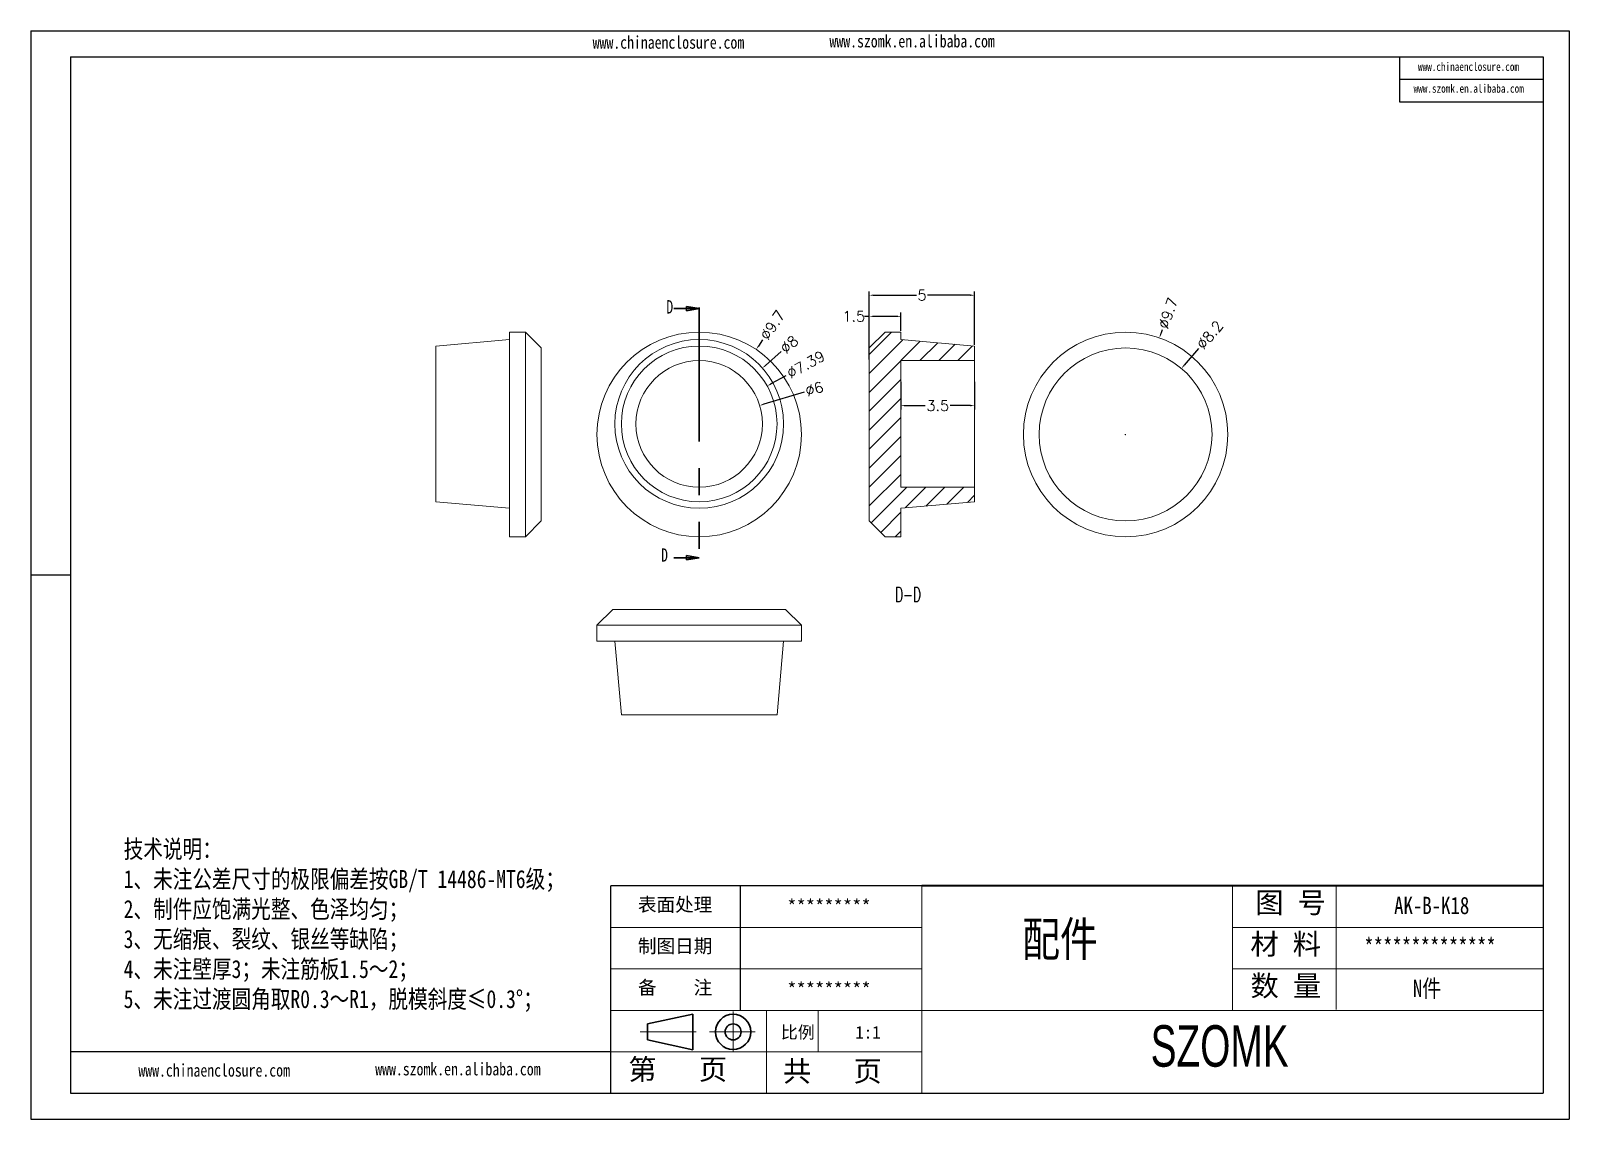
# Model space of a CAD drawing. Header units: inches. Extents: x 1539 to 3411, y 532 to 1105.
# Drawn here: x 3338.1 to 3411.1, y 531.8 to 583.4 of the extents above; entities that cross this region are included whole.
import ezdxf

# ---------------------------------------------------------------- set-up
doc = ezdxf.new("R2010")
doc.units = ezdxf.units.IN
doc.linetypes.add('CENTER2', pattern=[28.575, 19.05, -3.175, 3.175, -3.175])
doc.linetypes.add('PHANTOM', pattern=[12.7, 6.35, -1.27, 1.27, -1.27, 1.27, -1.27])
doc.layers.add('文字', color=81, linetype='Continuous')
for name, color, linetype, lineweight in [('粗实线', 7, 'Continuous', 30), ('细实线', 3, 'Continuous', 9), ('细点划线', 2, 'CENTER2', 9)]:
    doc.layers.add(name, color=color, linetype=linetype, lineweight=lineweight)
doc.styles.add('SLDTEXTSTYLE0', font='TXT', dxfattribs={"width": 0.75})
doc.styles.add('SLDTEXTSTYLE2', font='TXT', dxfattribs={"width": 0.6, "bigfont": 'bigfont'})
doc.styles.get("Standard").update_dxf_attribs({"font": 'txt', "bigfont": 'gbcbig.shx'})
doc.styles.add('宋体', font='', dxfattribs={"width": 0.8, "height": 3.5})
doc.styles.add('长仿宋', font='', dxfattribs={"width": 0.7, "height": 4})
doc.styles.get('宋体').set_extended_font_data('SimSun')
doc.styles.get('长仿宋').set_extended_font_data('SimSun')
doc.dimstyles.new('0.5', dxfattribs={"dimtxt": 0.5, "dimasz": 0.2, "dimexe": 0.18, "dimexo": 0.0625, "dimgap": 0.09, "dimtad": 0, "dimzin": 12, "dimdsep": 46, "dimtxsty": 'Standard', "dimcen": 0.01, "dimclrd": 3, "dimclre": 3, "dimadec": 0, "dimazin": 0, "dimtfac": 1, "dimtofl": 0, "dimtmove": 0, "dimatfit": 3, "dimfxl": 0, "dimtolj": 1, "dimtzin": 0, "dimarcsym": 0})

# ---------------------------------------------------------------- blocks, each defined once
blk = doc.blocks.new('_CLOSED')
at = {"color": 0, "linetype": 'ByBlock', "lineweight": -2}
for p, q in [((-1, 0.166667), (0, 0)), ((-1, 0.166667), (-1, -0.166667)), ((0, 0), (-1, -0.166667)), ((0, 0), (-1, 0))]:
    blk.add_line(p, q, dxfattribs=at)
blk = doc.blocks.new('*D188')
at = {"color": 3, "lineweight": -2}
for p, q in [((3372.816, 568.718), (3372.623, 568.43)), ((3369.798, 564.237), (3369.818, 564.237)), ((3369.808, 564.227), (3369.808, 564.247))]:
    blk.add_line(p, q, dxfattribs=at)
at = {"color": 3}
blk.add_solid([(3372.595, 568.448), (3372.65, 568.411), (3372.511, 568.264)], dxfattribs=at)
at = {"layer": 'Defpoints', "color": 0}
for p in [(3372.511, 568.264), (3367.104, 560.211)]:
    blk.add_point(p, dxfattribs=at)
at = {"color": 0, "insert": (3373.285, 569.416), "char_height": 0.5, "attachment_point": 5, "rotation": 56.12111}
blk.add_mtext('\\A1;∅9.7', dxfattribs=at)
blk = doc.blocks.new('*D189')
at = {"color": 3, "lineweight": -2}
for p, q in [((3373.701, 568.169), (3372.958, 567.514)), ((3369.798, 564.737), (3369.818, 564.737)), ((3369.808, 564.727), (3369.808, 564.747))]:
    blk.add_line(p, q, dxfattribs=at)
at = {"color": 3}
blk.add_solid([(3372.936, 567.539), (3372.98, 567.489), (3372.808, 567.382)], dxfattribs=at)
at = {"layer": 'Defpoints', "color": 0}
for p in [(3372.808, 567.382), (3366.807, 562.092)]:
    blk.add_point(p, dxfattribs=at)
at = {"color": 0, "insert": (3374.082, 568.504), "char_height": 0.5, "attachment_point": 5, "rotation": 41.39393}
blk.add_mtext('\\A1;∅8', dxfattribs=at)
blk = doc.blocks.new('*D190')
at = {"color": 3, "lineweight": -2}
for p, q in [((3373.913, 567.023), (3373.21, 566.631)), ((3369.798, 564.737), (3369.818, 564.737)), ((3369.808, 564.727), (3369.808, 564.747))]:
    blk.add_line(p, q, dxfattribs=at)
at = {"color": 3}
blk.add_solid([(3373.194, 566.66), (3373.226, 566.602), (3373.035, 566.534)], dxfattribs=at)
at = {"layer": 'Defpoints', "color": 0}
for p in [(3373.035, 566.534), (3366.58, 562.94)]:
    blk.add_point(p, dxfattribs=at)
at = {"color": 0, "insert": (3374.865, 567.553), "char_height": 0.5, "attachment_point": 5, "rotation": 29.10697}
blk.add_mtext('\\A1;∅7.39', dxfattribs=at)
blk = doc.blocks.new('*D191')
at = {"color": 3, "lineweight": -2}
for p, q in [((3374.785, 566.248), (3372.87, 565.667)), ((3369.798, 564.737), (3369.818, 564.737)), ((3369.808, 564.727), (3369.808, 564.747))]:
    blk.add_line(p, q, dxfattribs=at)
at = {"color": 3}
blk.add_solid([(3372.86, 565.699), (3372.879, 565.635), (3372.678, 565.609)], dxfattribs=at)
at = {"layer": 'Defpoints', "color": 0}
for p in [(3372.678, 565.609), (3366.937, 563.866)]:
    blk.add_point(p, dxfattribs=at)
at = {"color": 0, "insert": (3375.27, 566.396), "char_height": 0.5, "attachment_point": 5, "rotation": 16.88981}
blk.add_mtext('\\A1;∅6', dxfattribs=at)
blk = doc.blocks.new('*D192')
at = {"color": 3, "lineweight": -2}
for p, q in [((3377.876, 568.4), (3377.876, 571.019)), ((3378.076, 570.839), (3380.119, 570.839)), ((3382.676, 570.839), (3380.632, 570.839)), ((3382.876, 568.493), (3382.876, 571.019))]:
    blk.add_line(p, q, dxfattribs=at)
at = {"color": 3}
for points in [[(3378.076, 570.873), (3378.076, 570.806), (3377.876, 570.839)], [(3382.676, 570.873), (3382.676, 570.806), (3382.876, 570.839)]]:
    blk.add_solid(points, dxfattribs=at)
at = {"layer": 'Defpoints', "color": 0}
for p in [(3382.876, 570.839), (3377.876, 568.337), (3382.876, 568.431)]:
    blk.add_point(p, dxfattribs=at)
at = {"color": 0, "insert": (3380.376, 570.839), "char_height": 0.5, "attachment_point": 5}
blk.add_mtext('\\A1;5', dxfattribs=at)
blk = doc.blocks.new('*D193')
at = {"color": 3, "lineweight": -2}
for p, q in [((3379.376, 566.725), (3379.376, 565.424)), ((3382.876, 566.725), (3382.876, 565.424)), ((3379.576, 565.604), (3380.536, 565.604)), ((3382.676, 565.604), (3381.716, 565.604))]:
    blk.add_line(p, q, dxfattribs=at)
at = {"color": 3}
for points in [[(3379.576, 565.638), (3379.576, 565.571), (3379.376, 565.604)], [(3382.676, 565.638), (3382.676, 565.571), (3382.876, 565.604)]]:
    blk.add_solid(points, dxfattribs=at)
at = {"layer": 'Defpoints', "color": 0}
for p in [(3379.376, 566.788), (3382.876, 566.788), (3379.376, 565.604)]:
    blk.add_point(p, dxfattribs=at)
at = {"color": 0, "insert": (3381.126, 565.604), "char_height": 0.5, "attachment_point": 5}
blk.add_mtext('\\A1;3.5', dxfattribs=at)
blk = doc.blocks.new('*D194')
at = {"color": 3, "lineweight": -2}
for p, q in [((3377.876, 569.838), (3377.648, 569.838)), ((3377.876, 567.787), (3377.876, 570.018)), ((3379.176, 569.838), (3378.076, 569.838)), ((3379.376, 569.15), (3379.376, 570.018))]:
    blk.add_line(p, q, dxfattribs=at)
at = {"color": 3}
for points in [[(3378.076, 569.872), (3378.076, 569.805), (3377.876, 569.838)], [(3379.176, 569.872), (3379.176, 569.805), (3379.376, 569.838)]]:
    blk.add_solid(points, dxfattribs=at)
at = {"layer": 'Defpoints', "color": 0}
for p in [(3377.876, 569.838), (3379.376, 569.087), (3377.876, 567.724)]:
    blk.add_point(p, dxfattribs=at)
at = {"color": 0, "insert": (3377.141, 569.838), "char_height": 0.5, "attachment_point": 5}
blk.add_mtext('\\A1;1.5', dxfattribs=at)
blk = doc.blocks.new('*D195')
at = {"color": 3, "lineweight": -2}
for p, q in [((3391.772, 569.192), (3391.706, 569.003)), ((3390.028, 564.237), (3390.048, 564.237)), ((3390.038, 564.227), (3390.038, 564.247))]:
    blk.add_line(p, q, dxfattribs=at)
at = {"color": 3}
blk.add_solid([(3391.675, 569.015), (3391.738, 568.992), (3391.64, 568.815)], dxfattribs=at)
at = {"layer": 'Defpoints', "color": 0}
for p in [(3391.64, 568.815), (3388.435, 559.659)]:
    blk.add_point(p, dxfattribs=at)
at = {"color": 0, "insert": (3392.05, 569.985), "char_height": 0.5, "attachment_point": 5, "rotation": 70.70667}
blk.add_mtext('\\A1;∅9.7', dxfattribs=at)
blk = doc.blocks.new('*D196')
at = {"color": 3, "lineweight": -2}
for p, q in [((3393.49, 568.314), (3392.816, 567.519)), ((3390.028, 564.237), (3390.048, 564.237)), ((3390.038, 564.227), (3390.038, 564.247))]:
    blk.add_line(p, q, dxfattribs=at)
at = {"color": 3}
blk.add_solid([(3392.791, 567.54), (3392.842, 567.497), (3392.687, 567.366)], dxfattribs=at)
at = {"layer": 'Defpoints', "color": 0}
for p in [(3392.687, 567.366), (3387.388, 561.108)]:
    blk.add_point(p, dxfattribs=at)
at = {"color": 0, "insert": (3394.032, 568.955), "char_height": 0.5, "attachment_point": 5, "rotation": 49.74524}
blk.add_mtext('\\A1;∅8.2', dxfattribs=at)

msp = doc.modelspace()

# ---------------------------------------------------------------- hatches: boundary and pattern name
at = {"linetype": 'Continuous', "lineweight": 0}
h = msp.add_hatch(dxfattribs=at)
h.set_pattern_fill('ANSI31', color=4, scale=0.2, style=0)
h.set_pattern_definition([(45, (-37.55257, -41.9663), (-0.44901281, 0.44901281), [])])
h.paths.add_polyline_path([(3377.876, 568.337), (3377.876, 560.137), (3378.626, 559.387), (3379.376, 559.387), (3379.376, 560.737), (3382.876, 561.043), (3382.876, 561.737), (3379.376, 561.737), (3379.376, 567.737), (3382.876, 567.737), (3382.876, 568.431), (3379.376, 568.737), (3379.376, 569.087), (3378.626, 569.087)], flags=0)

# ---------------------------------------------------------------- linework, layer by layer
for p, q in [((3338.096, 583.377), (3411.084, 583.377)), ((3338.096, 583.377), (3338.096, 531.77)), ((3411.084, 583.377), (3411.084, 531.77)), ((3339.985, 582.148), (3409.855, 582.148)), ((3339.985, 582.148), (3339.985, 532.998)), ((3403.029, 582.148), (3403.029, 580.015)), ((3409.855, 582.148), (3409.855, 532.998)), ((3403.029, 581.082), (3409.855, 581.082)), ((3403.029, 580.015), (3409.855, 580.015)), ((3339.985, 557.573), (3338.096, 557.573)), ((3338.096, 555.662), (3338.096, 531.77)), ((3380.365, 542.828), (3365.62, 542.828)), ((3365.62, 532.998), (3365.62, 542.828)), ((3371.764, 536.93), (3371.764, 542.828)), ((3365.62, 534.964), (3339.985, 534.964)), ((3339.985, 532.998), (3409.855, 532.998)), ((3338.096, 531.77), (3411.084, 531.77)), ((3338.096, 531.77), (3371.887, 531.77))]:
    msp.add_line(p, q)
at = {"color": 7, "linetype": 'Continuous', "lineweight": 30}
for p, q in [((3368.608, 570.203), (3369.808, 570.203)), ((3368.608, 558.391), (3369.808, 558.391))]:
    msp.add_line(p, q, dxfattribs=at)
at = {"color": 1, "linetype": 'PHANTOM', "lineweight": 30}
msp.add_line((3369.808, 570.251), (3369.808, 558.223), dxfattribs=at)
at = {"color": 7, "linetype": 'Continuous', "lineweight": 15}
for p, q in [((3360.81, 568.737), (3357.31, 568.431)), ((3361.56, 569.087), (3360.81, 569.087)), ((3360.81, 564.237), (3360.81, 569.087)), ((3362.31, 568.337), (3361.56, 569.087)), ((3361.56, 564.237), (3361.56, 569.087)), ((3378.626, 569.087), (3377.876, 568.337)), ((3378.626, 569.087), (3379.376, 569.087)), ((3379.376, 568.737), (3379.376, 569.087)), ((3379.376, 568.737), (3382.876, 568.431)), ((3357.31, 564.737), (3357.31, 568.431)), ((3362.31, 568.337), (3362.31, 564.237)), ((3377.876, 560.137), (3377.876, 568.337)), ((3382.876, 567.737), (3382.876, 568.431)), ((3379.376, 567.737), (3382.876, 567.737)), ((3379.376, 561.737), (3379.376, 567.737)), ((3382.876, 561.737), (3382.876, 567.737)), ((3357.31, 561.043), (3357.31, 564.737)), ((3360.81, 559.387), (3360.81, 564.237)), ((3361.56, 559.387), (3361.56, 564.237)), ((3362.31, 564.237), (3362.31, 560.137)), ((3382.876, 561.737), (3379.376, 561.737)), ((3382.876, 561.043), (3382.876, 561.737)), ((3357.31, 561.043), (3360.81, 560.737)), ((3382.876, 561.043), (3379.376, 560.737)), ((3379.376, 559.387), (3379.376, 560.737)), ((3361.56, 559.387), (3362.31, 560.137)), ((3377.876, 560.137), (3378.626, 559.387)), ((3360.81, 559.387), (3361.56, 559.387)), ((3379.376, 559.387), (3378.626, 559.387)), ((3365.708, 555.942), (3364.958, 555.192)), ((3365.708, 555.942), (3373.908, 555.942)), ((3374.658, 555.192), (3373.908, 555.942)), ((3364.958, 555.192), (3364.958, 554.442)), ((3374.658, 555.192), (3364.958, 555.192)), ((3374.658, 554.442), (3374.658, 555.192)), ((3374.658, 554.442), (3364.958, 554.442)), ((3365.808, 554.442), (3366.114, 550.942)), ((3373.501, 550.942), (3373.808, 554.442)), ((3373.501, 550.942), (3366.114, 550.942))]:
    msp.add_line(p, q, dxfattribs=at)
for centre, radius in [((3369.808, 564.237), 4.85), ((3369.808, 564.737), 4), ((3390.038, 564.237), 4.85), ((3369.808, 564.737), 3.694), ((3390.038, 564.237), 4.1), ((3369.808, 564.737), 3)]:
    msp.add_circle(centre, radius, dxfattribs=at)
at = {"layer": '粗实线', "color": 7, "lineweight": 40}
msp.add_line((3409.855, 542.828), (3380.365, 542.828), dxfattribs=at)
at = {"layer": '粗实线', "color": 7}
for p, q in [((3369.506, 536.746), (3367.357, 536.291)), ((3369.506, 536.746), (3369.506, 535.063)), ((3367.357, 536.291), (3367.357, 535.531)), ((3367.357, 535.531), (3369.506, 535.063))]:
    msp.add_line(p, q, dxfattribs=at)
for radius in [0.835, 0.38]:
    msp.add_circle((3371.417, 535.911), radius, dxfattribs=at)
at = {"layer": '细实线', "color": 7}
for p, q in [((3380.365, 542.828), (3380.365, 532.998)), ((3395.11, 542.828), (3395.11, 536.93)), ((3400.025, 542.828), (3400.025, 536.972)), ((3380.365, 540.862), (3365.62, 540.862)), ((3409.855, 540.862), (3395.11, 540.862)), ((3380.365, 538.896), (3365.62, 538.896)), ((3409.855, 538.896), (3395.11, 538.896)), ((3409.855, 536.93), (3365.62, 536.93)), ((3372.993, 536.93), (3372.993, 532.998)), ((3375.45, 536.93), (3375.45, 534.964)), ((3380.365, 534.964), (3365.62, 534.964))]:
    msp.add_line(p, q, dxfattribs=at)
at = {"layer": '细点划线', "color": 7}
for p, q in [((3371.417, 536.873), (3371.417, 534.964)), ((3367.015, 535.911), (3369.67, 535.911)), ((3370.301, 535.911), (3372.459, 535.911))]:
    msp.add_line(p, q, dxfattribs=at)

# ---------------------------------------------------------------- block references
at = {"color": 7, "linetype": 'Continuous', "lineweight": 30, "xscale": 0.599999999999909, "yscale": 0.6000000000000227, "zscale": 0.1}
for p in [(3369.808, 570.203), (3369.808, 558.391)]:
    msp.add_blockref('_CLOSED', p, dxfattribs=at)

# ---------------------------------------------------------------- texts
at = {"color": 7, "linetype": 'Continuous', "char_height": 0.635, "attachment_point": 1, "style": 'SLDTEXTSTYLE0'}
for insert in [(3368.25, 570.606), (3368, 558.839)]:
    msp.add_mtext('D', dxfattribs=dict(at, insert=insert))
at = {"color": 0, "linetype": 'Continuous', "lineweight": 0, "insert": (3379.711, 556.996), "char_height": 0.7, "attachment_point": 2, "style": 'SLDTEXTSTYLE2'}
msp.add_mtext('D-D', dxfattribs=at)
at = {"char_height": 0.64655, "width": 367.46825, "attachment_point": 1}
for s, insert in [('{\\fSimHei|b0|i0|c134|p49;表面处理}', (3366.902, 542.27)), ('{\\fSimHei|b0|i0|c134|p49;*********}', (3373.984, 542.187)), ('{\\fSimHei|b0|i0|c134|p49;制图日期}', (3366.902, 540.304)), ('{\\fSimHei|b0|i0|c134|p49;备    注}', (3366.902, 538.338)), ('{\\fSimHei|b0|i0|c134|p49;*********}', (3373.984, 538.255))]:
    msp.add_mtext(s, dxfattribs=dict(at, insert=insert))
at = {"layer": '文字', "color": 0, "attachment_point": 1, "style": '宋体'}
for s, insert, char_height, width in [('www.szomk.en.alibaba.com', (3375.988, 583.189), 0.60072, 10.55411), ('www.chinaenclosure.com', (3364.752, 583.129), 0.60072, 10.55411), ('www.chinaenclosure.com', (3403.908, 581.878), 0.40048, 7.03608), ('www.szomk.en.alibaba.com', (3403.699, 580.841), 0.40048, 7.03608), ('{\\H1.111x;技术说明：\\P1、未注公差尺寸的极限偏差按GB/T 14486-MT6级；\\P2、制件应饱满光整、色泽均匀；\\P3、无缩痕、裂纹、银丝等缺陷；\\P4、未注壁厚3；未注筋板1.5～2；\\P5、未注过渡圆角取R0.3～R1，脱模斜度≤0.3%%D；}', (3342.503, 545.007), 0.76797, 27.972), ('{\\H1.111x;AK-B-K18}', (3402.776, 542.315), 0.73725, 8.52344), ('配件', (3385.138, 541.131), 1.6383, 20.9455), ('{\\H1.111x;**************}', (3401.358, 540.349), 0.73725, 8.52344), ('{\\H1.111x;N件}', (3403.668, 538.383), 0.73725, 8.52344), ('www.chinaenclosure.com', (3343.201, 534.389), 0.60072, 10.55411), ('www.szomk.en.alibaba.com', (3354.437, 534.449), 0.60072, 10.55411)]:
    msp.add_mtext(s, dxfattribs=dict(at, insert=insert, char_height=char_height, width=width))
at = {"layer": '粗实线', "insert": (3391.226, 536.226), "char_height": 1.966, "width": 22.04675, "attachment_point": 1, "style": '长仿宋'}
msp.add_mtext('{\\fSTXinwei|b0|i0|c134|p2;SZOMK}', dxfattribs=at)
at = {"layer": '细实线', "color": 7, "attachment_point": 1}
for s, insert, char_height, width in [('{\\fSimSun|b0|i0|c134|p54;图 号}', (3396.191, 542.53), 0.983, 4.915), ('{\\fSimSun|b0|i0|c134|p54;材 料   }', (3395.958, 540.564), 0.983, 4.915), ('{\\fSimSun|b0|i0|c134|p54;数 量}', (3395.963, 538.588), 0.983, 4.44132), ('{\\fSimSun|b0|i0|c134|p54;比例}', (3373.681, 536.186), 0.5898, 2.58904), ('{\\fSimSun|b0|i0|c134|p54;1:1}', (3377.213, 536.186), 0.5898, 2.58904), ('{\\fSimSun|b0|i0|c134|p54;第   页}', (3366.447, 534.626), 0.983, 7.3725), ('{\\fSimSun|b0|i0|c134|p54; 共   页}', (3373.113, 534.543), 0.983, 7.3725)]:
    msp.add_mtext(s, dxfattribs=dict(at, insert=insert, char_height=char_height, width=width))

# ---------------------------------------------------------------- dimensions: what is measured, and where the dimension line sits
for base, p1, p2, picture, middle in [((3382.876, 570.839), (3377.876, 568.337), (3382.876, 568.431), '*D192', (3380.376, 570.839)), ((3379.376, 565.604), (3382.876, 566.788), (3379.376, 566.788), '*D193', (3381.126, 565.604))]:
    dim = msp.add_linear_dim(base=base, p1=p1, p2=p2, dimstyle='0.5')
    dim.commit()
    dim.dimension.update_dxf_attribs({"geometry": picture, "text_midpoint": middle})
dim = msp.add_diameter_dim_2p(p1=(3388.435, 559.659), p2=(3391.64, 568.815), dimstyle='0.5')
dim.commit()
dim.dimension.update_dxf_attribs({"geometry": '*D195', "text_midpoint": (3392.05, 569.985)})
for p1, p2, picture, middle in [((3367.104, 560.211), (3372.511, 568.264), '*D188', (3373.285, 569.416)), ((3387.388, 561.108), (3392.687, 567.366), '*D196', (3394.032, 568.955)), ((3366.807, 562.092), (3372.808, 567.382), '*D189', (3374.082, 568.504)), ((3366.58, 562.94), (3373.035, 566.534), '*D190', (3374.865, 567.553)), ((3366.937, 563.866), (3372.678, 565.609), '*D191', (3375.27, 566.396))]:
    dim = msp.add_diameter_dim_2p(p1=p1, p2=p2, dimstyle='0.5')
    dim.commit()
    dim.dimension.update_dxf_attribs({"geometry": picture, "text_midpoint": middle, "dimtype": 163})
dim = msp.add_linear_dim(base=(3377.876, 569.838), p1=(3379.376, 569.087), p2=(3377.876, 567.724), dimstyle='0.5')
dim.commit()
dim.dimension.update_dxf_attribs({"geometry": '*D194', "text_midpoint": (3377.141, 569.838), "dimtype": 160})

doc.saveas('drawing.dxf')
